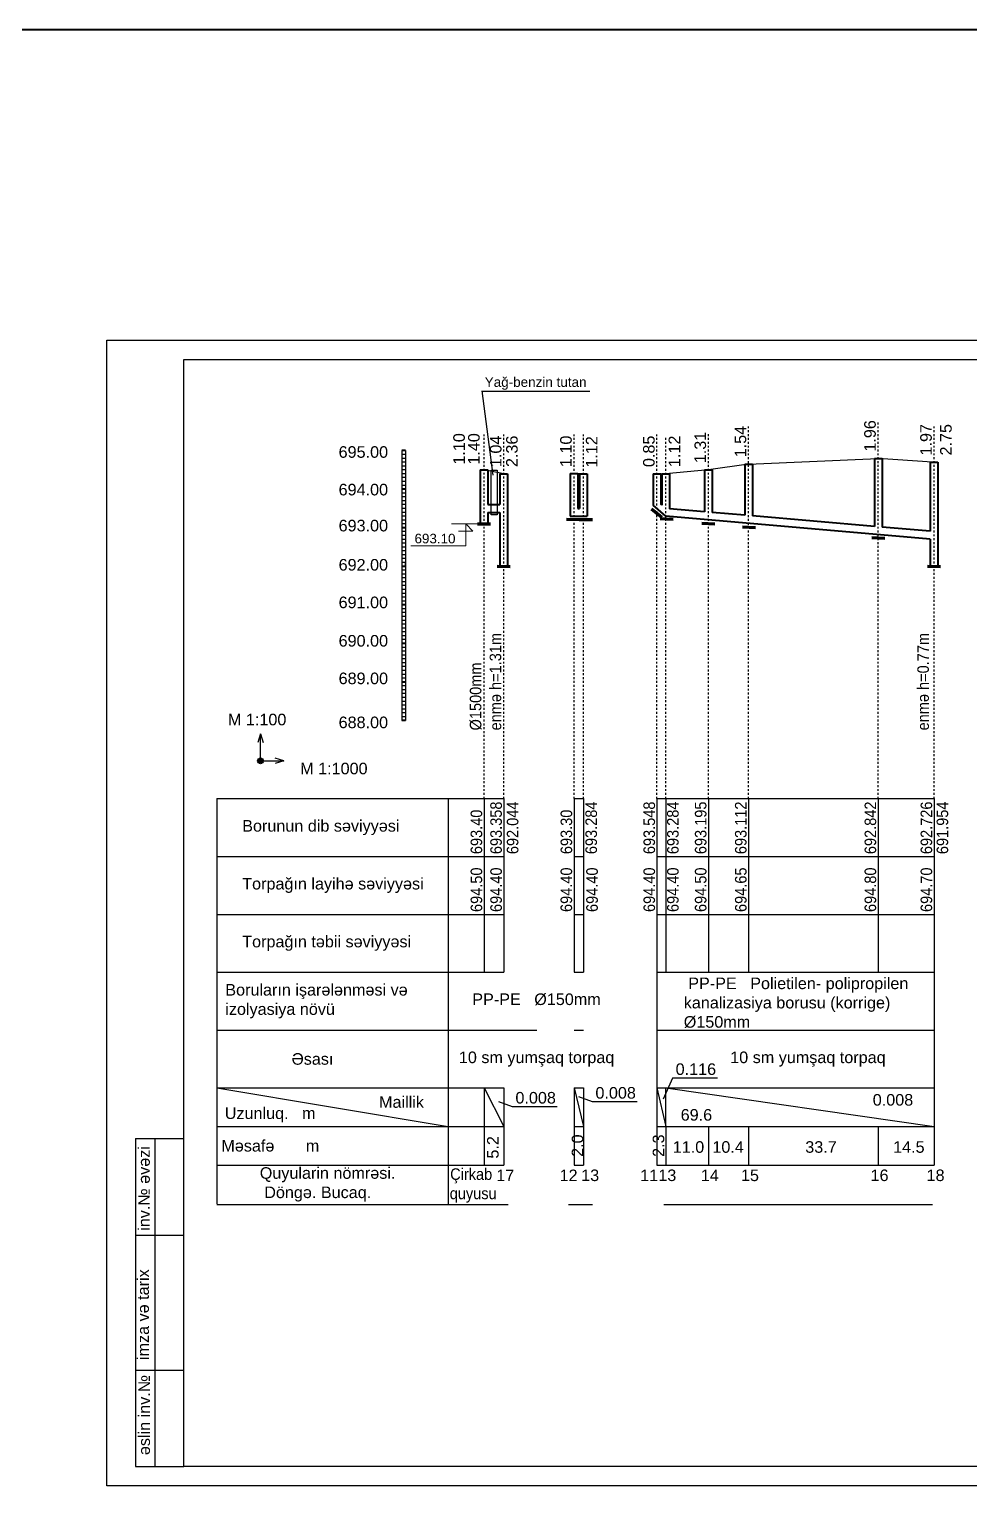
# Model space of a CAD drawing. Header units: feet. Extents: x 3381 to 684025, y 675186 to 4375940.
# Drawn here: x 682915.5 to 683159.2, y 4375556.9 to 4375940.2 of the extents above; entities that cross this region are included whole.
import ezdxf

# ---------------------------------------------------------------- set-up
doc = ezdxf.new("R2010")
doc.units = ezdxf.units.FT
doc.header["$MEASUREMENT"] = 0
doc.linetypes.add('DUZ', pattern=[0])
doc.linetypes.add('JIS_02_1.0', pattern=[2, 1, -1])
doc.layers.get('0').update_dxf_attribs({"linetype": 'CONTINUOUS'})
doc.layers.add('boru', color=7, linetype='CONTINUOUS', lineweight=40)
doc.layers.add('Lines', color=7, linetype='CONTINUOUS')
doc.styles.add('Arial-300', font='arial.ttf', dxfattribs={"height": 300})
doc.styles.add('ARİAL', font='arial.ttf')
doc.styles.get("Standard").update_dxf_attribs({"font": 'arial.ttf', "height": 2})
doc.styles.add('Times New Roman', font='times.ttf', dxfattribs={"height": 300})

msp = doc.modelspace()

# ---------------------------------------------------------------- hatches: boundary and pattern name
msp.add_hatch(color=6).paths.add_polyline_path([(682976.14874, 4375750.66831, 1), (682974.64874, 4375750.66831, 1)])

# ---------------------------------------------------------------- linework, layer by layer
for p, q in [((682935.52585, 4375859.72956, 716.5), (683335.02585, 4375859.72956, 716.5)), ((682935.52585, 4375562.72956, 716.5), (682935.52585, 4375859.72956, 716.5)), ((682955.52585, 4375854.72956, 716.5), (683330.02585, 4375854.72956, 716.5)), ((682955.52585, 4375567.72956, 716.5), (682955.52585, 4375854.72956, 716.5)), ((683028.22694, 4375680.87344, 716.5), (683047.02694, 4375680.87344, 716.5)), ((683082.21483, 4375668.41354), (683079.75998, 4375662.9509)), ((683093.84483, 4375668.41354), (683082.21483, 4375668.41354)), ((683033.36134, 4375665.87344, 716.5), (683038.46134, 4375655.87344, 716.5)), ((683056.67296, 4375665.87344, 716.5), (683059.10927, 4375655.87344, 716.5)), ((683061.42327, 4375662.27654), (683057.89519, 4375663.57305)), ((683078.16715, 4375665.87344, 716.5), (683080.46715, 4375655.87344, 716.5)), ((683080.46715, 4375655.87344, 716.5), (683080.46715, 4375665.87344, 716.5)), ((683080.46715, 4375665.87344, 716.5), (683150.02018, 4375655.87344, 716.5)), ((683040.68486, 4375661.00005), (683037.15679, 4375662.29656)), ((683052.31485, 4375661.00005), (683040.68486, 4375661.00005)), ((683073.05326, 4375662.27654), (683061.42327, 4375662.27654)), ((682964.08283, 4375655.87344, 716.5), (683038.46134, 4375655.87344, 716.5)), ((683056.67296, 4375655.87344, 716.5), (683059.10927, 4375655.87344, 716.5)), ((683078.16715, 4375655.87344, 716.5), (683150.02018, 4375655.87344, 716.5)), ((682943.01335, 4375652.72956, 716.5), (682943.01335, 4375567.72956, 716.5)), ((682943.01335, 4375652.72956, 716.5), (682955.51335, 4375652.72956, 716.5)), ((682943.01335, 4375652.72956, 716.5), (682955.51335, 4375652.72956, 716.5)), ((682943.01335, 4375652.72956, 716.5), (682955.51335, 4375652.72956, 716.5)), ((682943.01335, 4375652.72956, 716.5), (682955.51335, 4375652.72956, 716.5)), ((682948.01335, 4375652.72956, 716.5), (682948.01335, 4375567.72956, 716.5)), ((682943.01334, 4375627.72956, 716.5), (682955.51334, 4375627.72956, 716.5)), ((682943.01335, 4375592.72956, 716.5), (682955.51335, 4375592.72956, 716.5)), ((682943.02585, 4375567.72956, 716.5), (682955.52585, 4375567.72956, 716.5)), ((683330.02585, 4375567.72956, 716.5), (682955.52585, 4375567.72956, 716.5)), ((683335.02585, 4375562.72956, 716.5), (682935.52585, 4375562.72956, 716.5))]:
    msp.add_line(p, q)
at = {"color": 6}
for p, q in [((683032.88361, 4375846.54125), (683060.79479, 4375846.54125)), ((683035.70077, 4375824.72821, 931.18466), (683032.89966, 4375846.55185, -0.30634)), ((682975.39874, 4375757.66831, 716.5), (682974.69874, 4375755.46831, 716.5)), ((682975.39874, 4375750.66831, 716.5), (682975.39874, 4375757.66831, 716.5)), ((682975.39874, 4375757.66831, 716.5), (682976.09874, 4375755.46831, 716.5)), ((682975.39874, 4375750.66831, 716.5), (682981.39874, 4375750.66831, 716.5)), ((682981.39874, 4375750.66831, 716.5), (682979.19874, 4375751.36831, 716.5)), ((682981.39874, 4375750.66831, 716.5), (682979.19874, 4375749.96831, 716.5))]:
    msp.add_line(p, q, dxfattribs=at)
at = {"linetype": 'JIS_02_1.0', "ltscale": 0.5}
for p, q in [((683101.89721, 4375740.87344, 716.5), (683101.89721, 4375837.53348, 716.5)), ((683135.49721, 4375740.87344, 716.5), (683135.49721, 4375838.64497, 716.5)), ((683150.02018, 4375740.87344, 716.5), (683150.02018, 4375837.64497, 716.5)), ((683033.36134, 4375740.87344, 716.5), (683033.36134, 4375835.27158, 716.5)), ((683038.46134, 4375740.87344, 716.5), (683038.46134, 4375835.27158, 716.5)), ((683056.67296, 4375740.87344, 716.5), (683056.67296, 4375835.27158, 716.5)), ((683059.10927, 4375740.87344, 716.5), (683059.10927, 4375835.27158, 716.5)), ((683078.16715, 4375740.87344, 716.5), (683078.16715, 4375835.27158, 716.5)), ((683080.46715, 4375740.87344, 716.5), (683080.46715, 4375834.64497, 716.5)), ((683091.49721, 4375740.87344, 716.5), (683091.49721, 4375835.64497, 716.5))]:
    msp.add_line(p, q, dxfattribs=at)
at = {"ltscale": 100}
for p, q in [((683011.99058, 4375831.09039, 716.5), (683011.99058, 4375761.09039, 716.5)), ((683012.99058, 4375831.09039, 716.5), (683012.99058, 4375761.09039, 716.5)), ((682964.08283, 4375740.87344, 716.5), (682964.08283, 4375635.87344, 716.5)), ((682964.08283, 4375740.87344, 716.5), (683038.46134, 4375740.87344, 716.5)), ((683024.08283, 4375740.87344, 716.5), (683024.08283, 4375635.87344, 716.5)), ((683033.36134, 4375740.87344, 716.5), (683033.36134, 4375695.87344, 716.5)), ((683038.46134, 4375740.87344, 716.5), (683038.46134, 4375695.87344, 716.5)), ((683056.67296, 4375740.87344, 716.5), (683056.67296, 4375695.87344, 716.5)), ((683056.67296, 4375740.87344, 716.5), (683059.10927, 4375740.87344, 716.5)), ((683059.10927, 4375740.87344, 716.5), (683059.10927, 4375695.87344, 716.5)), ((683078.16715, 4375740.87344, 716.5), (683078.16715, 4375655.87344, 716.5)), ((683078.16715, 4375740.87344, 716.5), (683150.02018, 4375740.87344, 716.5)), ((683080.46715, 4375740.87344, 716.5), (683080.46715, 4375695.87344, 716.5)), ((683091.49721, 4375740.87344, 716.5), (683091.49721, 4375695.87344, 716.5)), ((683101.89721, 4375740.87344, 716.5), (683101.89721, 4375695.87344, 716.5)), ((683135.49721, 4375740.87344, 716.5), (683135.49721, 4375695.87344, 716.5)), ((683150.02018, 4375740.87344, 716.5), (683150.02018, 4375655.87344, 716.5)), ((682964.08283, 4375725.87344, 716.5), (683038.46134, 4375725.87344, 716.5)), ((683056.67296, 4375725.87344, 716.5), (683059.10927, 4375725.87344, 716.5)), ((683078.37886, 4375725.87344, 716.5), (683150.02018, 4375725.87344, 716.5)), ((682964.08283, 4375710.87344, 716.5), (683038.46134, 4375710.87344, 716.5)), ((683056.67296, 4375710.87344, 716.5), (683059.10927, 4375710.87344, 716.5)), ((683078.37886, 4375710.87344, 716.5), (683150.02018, 4375710.87344, 716.5)), ((682964.08283, 4375695.87344, 716.5), (683038.46134, 4375695.87344, 716.5)), ((683056.67296, 4375695.87344, 716.5), (683059.10927, 4375695.87344, 716.5)), ((683078.16715, 4375695.87344, 716.5), (683150.02018, 4375695.87344, 716.5)), ((682964.08283, 4375680.87344, 716.5), (683038.46134, 4375680.87344, 716.5)), ((683056.67296, 4375680.87344, 716.5), (683059.10927, 4375680.87344, 716.5)), ((683078.16715, 4375680.87344, 716.5), (683150.02018, 4375680.87344, 716.5)), ((682964.08283, 4375665.87344, 716.5), (683024.08283, 4375655.87344, 716.5)), ((682964.08283, 4375665.87344, 716.5), (683038.46134, 4375665.87344, 716.5)), ((683033.36134, 4375665.87344, 716.5), (683033.36134, 4375655.87344, 716.5)), ((683038.46134, 4375665.87344, 716.5), (683038.46134, 4375655.87344, 716.5)), ((683056.67296, 4375665.87344, 716.5), (683059.10927, 4375665.87344, 716.5)), ((683056.67296, 4375665.87344, 716.5), (683056.67296, 4375655.87344, 716.5)), ((683059.10927, 4375665.87344, 716.5), (683059.10927, 4375655.87344, 716.5)), ((683078.16715, 4375665.87344, 716.5), (683150.02018, 4375665.87344, 716.5)), ((683033.36134, 4375655.87344, 716.5), (683033.36134, 4375645.87344, 716.5)), ((683038.46134, 4375655.87344, 716.5), (683038.46134, 4375645.87344, 716.5)), ((683056.67296, 4375655.87344, 716.5), (683056.67296, 4375645.87344, 716.5)), ((683059.10927, 4375655.87344, 716.5), (683059.10927, 4375645.87344, 716.5)), ((683078.16715, 4375655.87344, 716.5), (683078.16715, 4375645.87344, 716.5)), ((683080.46715, 4375655.87344, 716.5), (683080.46715, 4375645.87344, 716.5)), ((683091.49721, 4375655.87344, 716.5), (683091.49721, 4375645.87344, 716.5)), ((683101.89721, 4375655.87344, 716.5), (683101.89721, 4375645.87344, 716.5)), ((683135.49721, 4375655.87344, 716.5), (683135.49721, 4375645.87344, 716.5)), ((683150.02018, 4375655.87344, 716.5), (683150.02018, 4375645.87344, 716.5)), ((682964.08283, 4375645.87344, 716.5), (683038.46554, 4375645.87344, 716.5)), ((683056.67296, 4375645.87344, 716.5), (683059.10927, 4375645.87344, 716.5)), ((683078.16715, 4375645.87344, 716.5), (683150.02018, 4375645.87344, 716.5)), ((682964.08283, 4375635.70286, 716.5), (683039.60698, 4375635.70286, 716.5)), ((683055.24217, 4375635.70286, 716.5), (683061.46242, 4375635.70286, 716.5)), ((683079.99471, 4375635.70286, 716.5), (683149.61047, 4375635.70286, 716.5))]:
    msp.add_line(p, q, dxfattribs=at)
at = {"color": 1, "lineweight": 40, "ltscale": 100}
for p, q in [((683012.99058, 4375831.09039, 716.5), (683011.99058, 4375831.09039, 716.5)), ((683012.99058, 4375821.09039, 716.5), (683011.99058, 4375821.09039, 716.5)), ((683012.99058, 4375811.09039, 716.5), (683011.99058, 4375811.09039, 716.5)), ((683012.99058, 4375801.09039, 716.5), (683011.99058, 4375801.09039, 716.5)), ((683012.99058, 4375791.09039, 716.5), (683011.99058, 4375791.09039, 716.5)), ((683012.99058, 4375781.09039, 716.5), (683011.99058, 4375781.09039, 716.5)), ((683012.99058, 4375771.09039, 716.5), (683011.99058, 4375771.09039, 716.5)), ((683012.99058, 4375761.09039, 716.5), (683011.99058, 4375761.09039, 716.5))]:
    msp.add_line(p, q, dxfattribs=at)
at = {"color": 2, "ltscale": 100}
for p, q in [((683012.99058, 4375830.09039, 716.5), (683011.99058, 4375830.09039, 716.5)), ((683012.99058, 4375829.09039, 716.5), (683011.99058, 4375829.09039, 716.5)), ((683012.99058, 4375828.09039, 716.5), (683011.99058, 4375828.09039, 716.5)), ((683012.99058, 4375827.09039, 716.5), (683011.99058, 4375827.09039, 716.5)), ((683012.99058, 4375825.09039, 716.5), (683011.99058, 4375825.09039, 716.5)), ((683012.99058, 4375824.09039, 716.5), (683011.99058, 4375824.09039, 716.5)), ((683012.99058, 4375823.09039, 716.5), (683011.99058, 4375823.09039, 716.5)), ((683012.99058, 4375822.09039, 716.5), (683011.99058, 4375822.09039, 716.5)), ((683012.99058, 4375820.09039, 716.5), (683011.99058, 4375820.09039, 716.5)), ((683012.99058, 4375819.09039, 716.5), (683011.99058, 4375819.09039, 716.5)), ((683012.99058, 4375818.09039, 716.5), (683011.99058, 4375818.09039, 716.5)), ((683012.99058, 4375817.09039, 716.5), (683011.99058, 4375817.09039, 716.5)), ((683012.99058, 4375815.09039, 716.5), (683011.99058, 4375815.09039, 716.5)), ((683012.99058, 4375814.09039, 716.5), (683011.99058, 4375814.09039, 716.5)), ((683012.99058, 4375813.09039, 716.5), (683011.99058, 4375813.09039, 716.5)), ((683012.99058, 4375812.09039, 716.5), (683011.99058, 4375812.09039, 716.5)), ((683012.99058, 4375810.09039, 716.5), (683011.99058, 4375810.09039, 716.5)), ((683012.99058, 4375809.09039, 716.5), (683011.99058, 4375809.09039, 716.5)), ((683012.99058, 4375808.09039, 716.5), (683011.99058, 4375808.09039, 716.5)), ((683012.99058, 4375807.09039, 716.5), (683011.99058, 4375807.09039, 716.5)), ((683012.99058, 4375805.09039, 716.5), (683011.99058, 4375805.09039, 716.5)), ((683012.99058, 4375804.09039, 716.5), (683011.99058, 4375804.09039, 716.5)), ((683012.99058, 4375803.09039, 716.5), (683011.99058, 4375803.09039, 716.5)), ((683012.99058, 4375802.09039, 716.5), (683011.99058, 4375802.09039, 716.5)), ((683012.99058, 4375800.09039, 716.5), (683011.99058, 4375800.09039, 716.5)), ((683012.99058, 4375799.09039, 716.5), (683011.99058, 4375799.09039, 716.5)), ((683012.99058, 4375798.09039, 716.5), (683011.99058, 4375798.09039, 716.5)), ((683012.99058, 4375797.09039, 716.5), (683011.99058, 4375797.09039, 716.5)), ((683012.99058, 4375795.09039, 716.5), (683011.99058, 4375795.09039, 716.5)), ((683012.99058, 4375794.09039, 716.5), (683011.99058, 4375794.09039, 716.5)), ((683012.99058, 4375793.09039, 716.5), (683011.99058, 4375793.09039, 716.5)), ((683012.99058, 4375792.09039, 716.5), (683011.99058, 4375792.09039, 716.5)), ((683012.99058, 4375790.09039, 716.5), (683011.99058, 4375790.09039, 716.5)), ((683012.99058, 4375789.09039, 716.5), (683011.99058, 4375789.09039, 716.5)), ((683012.99058, 4375788.09039, 716.5), (683011.99058, 4375788.09039, 716.5)), ((683012.99058, 4375787.09039, 716.5), (683011.99058, 4375787.09039, 716.5)), ((683012.99058, 4375785.09039, 716.5), (683011.99058, 4375785.09039, 716.5)), ((683012.99058, 4375784.09039, 716.5), (683011.99058, 4375784.09039, 716.5)), ((683012.99058, 4375783.09039, 716.5), (683011.99058, 4375783.09039, 716.5)), ((683012.99058, 4375782.09039, 716.5), (683011.99058, 4375782.09039, 716.5)), ((683012.99058, 4375780.09039, 716.5), (683011.99058, 4375780.09039, 716.5)), ((683012.99058, 4375779.09039, 716.5), (683011.99058, 4375779.09039, 716.5)), ((683012.99058, 4375778.09039, 716.5), (683011.99058, 4375778.09039, 716.5)), ((683012.99058, 4375777.09039, 716.5), (683011.99058, 4375777.09039, 716.5)), ((683012.99058, 4375775.09039, 716.5), (683011.99058, 4375775.09039, 716.5)), ((683012.99058, 4375774.09039, 716.5), (683011.99058, 4375774.09039, 716.5)), ((683012.99058, 4375773.09039, 716.5), (683011.99058, 4375773.09039, 716.5)), ((683012.99058, 4375772.09039, 716.5), (683011.99058, 4375772.09039, 716.5)), ((683012.99058, 4375770.09039, 716.5), (683011.99058, 4375770.09039, 716.5)), ((683012.99058, 4375769.09039, 716.5), (683011.99058, 4375769.09039, 716.5)), ((683012.99058, 4375768.09039, 716.5), (683011.99058, 4375768.09039, 716.5)), ((683012.99058, 4375767.09039, 716.5), (683011.99058, 4375767.09039, 716.5)), ((683012.99058, 4375765.09039, 716.5), (683011.99058, 4375765.09039, 716.5)), ((683012.99058, 4375764.09039, 716.5), (683011.99058, 4375764.09039, 716.5)), ((683012.99058, 4375763.09039, 716.5), (683011.99058, 4375763.09039, 716.5)), ((683012.99058, 4375762.09039, 716.5), (683011.99058, 4375762.09039, 716.5))]:
    msp.add_line(p, q, dxfattribs=at)
at = {"color": 14, "linetype": 'DUZ', "lineweight": 30}
for p, q in [((683101.9185, 4375827.61176), (683135.49721, 4375829.09039, 716.5)), ((683149.49721, 4375828.09039, 716.5), (683135.49721, 4375829.09039, 716.5)), ((683038.46134, 4375825.09039, 716.5), (683033.36134, 4375826.09039, 716.5)), ((683059.10927, 4375825.09039, 716.5), (683056.67296, 4375825.17664, 716.5)), ((683078.16715, 4375825.09039, 716.5), (683080.46715, 4375825.09039, 716.5)), ((683091.49721, 4375826.09039, 716.5), (683080.46715, 4375825.09039, 716.5)), ((683101.9185, 4375827.61176), (683091.49721, 4375826.09039, 716.5))]:
    msp.add_line(p, q, dxfattribs=at)
at = {"color": 3, "ltscale": 100}
for p, q in [((683012.99058, 4375826.09039, 716.5), (683011.99058, 4375826.09039, 716.5)), ((683012.99058, 4375816.09039, 716.5), (683011.99058, 4375816.09039, 716.5)), ((683012.99058, 4375806.09039, 716.5), (683011.99058, 4375806.09039, 716.5)), ((683012.99058, 4375796.09039, 716.5), (683011.99058, 4375796.09039, 716.5)), ((683012.99058, 4375786.09039, 716.5), (683011.99058, 4375786.09039, 716.5)), ((683012.99058, 4375776.09039, 716.5), (683011.99058, 4375776.09039, 716.5)), ((683012.99058, 4375766.09039, 716.5), (683011.99058, 4375766.09039, 716.5))]:
    msp.add_line(p, q, dxfattribs=at)
at = {"color": 0, "lineweight": 70}
for p, q in [((683054.68193, 4375813.29032), (683058.04574, 4375813.26099)), ((683058.06706, 4375813.23044), (683061.43086, 4375813.20111)), ((683076.78226, 4375815.97265, 716.5), (683079.40717, 4375813.86887, 716.5)), ((683079.02986, 4375813.47543, 716.5), (683082.38858, 4375813.28822, 716.5)), ((683031.66486, 4375812.10437, 716.5), (683035.02867, 4375812.07504, 716.5)), ((683089.81968, 4375812.27635, 716.5), (683093.1784, 4375812.08914, 716.5)), ((683100.32788, 4375811.35119, 716.5), (683103.6866, 4375811.16398, 716.5)), ((683133.85, 4375808.56905, 716.5), (683137.20872, 4375808.38184, 716.5)), ((683036.77944, 4375801.10505, 716.5), (683040.14324, 4375801.07573, 716.5)), ((683148.33827, 4375801.10505, 716.5), (683151.70208, 4375801.07573, 716.5))]:
    msp.add_line(p, q, dxfattribs=at)
at = {"lineweight": 9}
for p, q in [((683033.36134, 4375812.08958, 716.5), (683024.86451, 4375812.08958, 716.5)), ((683030.43634, 4375810.23577, 716.5), (683026.72174, 4375810.23577, 716.5)), ((683028.58253, 4375812.08958, 716.5), (683028.58253, 4375806.43958, 716.5)), ((683028.58253, 4375812.08958, 716.5), (683030.43634, 4375810.23577, 716.5)), ((683028.58253, 4375806.43958, 716.5), (683014.3684, 4375806.43958, 716.5))]:
    msp.add_line(p, q, dxfattribs=at)
at = {"color": 1, "ltscale": 100}
for p, q in [((683012.99058, 4375791.09039, 716.5), (683011.99058, 4375791.09039, 716.5)), ((683012.99058, 4375781.09039, 716.5), (683011.99058, 4375781.09039, 716.5)), ((683012.99058, 4375771.09039, 716.5), (683011.99058, 4375771.09039, 716.5)), ((683012.99058, 4375761.09039, 716.5), (683011.99058, 4375761.09039, 716.5))]:
    msp.add_line(p, q, dxfattribs=at)
at = {"color": 4, "lineweight": 40}
msp.add_lwpolyline([(681221.81989, 4375940.241), (684025.06953, 4375940.241), (684025.06953, 4375354.8831), (681221.81989, 4375354.8831)], close=True, dxfattribs=at)
at = {"color": 7, "elevation": 716.5}
for points in [[(682935.52585, 4375859.72956), (683355.52585, 4375859.72956), (683355.52585, 4375562.72956), (682935.52585, 4375562.72956)], [(682955.52585, 4375854.72956), (683350.52585, 4375854.72956), (683350.52585, 4375567.72956), (682955.52585, 4375567.72956)]]:
    msp.add_lwpolyline(points, close=True, dxfattribs=at)
msp.add_lwpolyline([(683035.1651, 4375826.0689), (683036.7275, 4375826.0689), (683036.7275, 4375814.43467), (683035.1651, 4375814.43467)], close=True)
at = {"elevation": 716.5}
msp.add_lwpolyline([(683012.99058, 4375801.09039), (683012.99058, 4375802.09039), (683012.99058, 4375801.59039)], dxfattribs=at)
at = {"color": 6}
msp.add_circle((682975.39874, 4375750.66831, 716.5), 0.75, dxfattribs=at)
at = {"layer": 'boru'}
for p, q in [((683134.52894, 4375829.09179, 717.17706), (683136.52894, 4375829.09179, 717.17706)), ((683134.52894, 4375829.09179, 717.17706), (683134.52894, 4375811.42674, 717.17706)), ((683136.52894, 4375829.09179, 717.17706), (683136.52894, 4375811.25421, 717.17706)), ((683149.02018, 4375828.09039, 716.5), (683151.02018, 4375828.09039, 716.5)), ((683149.02018, 4375828.09039, 716.5), (683149.02018, 4375810.17665, 716.5)), ((683151.02018, 4375828.09039, 716.5), (683151.02018, 4375801.08167, 716.5)), ((683032.36134, 4375826.09039, 716.5), (683034.36134, 4375826.09039, 716.5)), ((683032.36134, 4375826.09039, 716.5), (683032.36134, 4375812.14531, 716.5)), ((683034.36134, 4375826.09039, 716.5), (683034.36134, 4375817.09039, 716.5)), ((683037.46134, 4375825.09039, 716.5), (683039.46134, 4375825.09039, 716.5)), ((683037.46134, 4375825.09039, 716.5), (683037.46134, 4375817.09039, 716.5)), ((683039.46134, 4375825.09039, 716.5), (683039.46134, 4375801.09039, 716.5)), ((683055.67296, 4375825.17664, 716.5), (683057.67296, 4375825.17664, 716.5)), ((683055.67296, 4375825.17664, 716.5), (683055.67296, 4375814.09039, 716.5)), ((683057.67296, 4375825.17664, 716.5), (683057.67296, 4375816.09039, 716.5)), ((683058.10927, 4375825.09039, 716.5), (683060.10927, 4375825.09039, 716.5)), ((683058.10927, 4375825.09039, 716.5), (683058.10927, 4375816.09039, 716.5)), ((683060.10927, 4375825.09039, 716.5), (683060.10927, 4375814.09039, 716.5)), ((683077.16715, 4375825.09039, 716.5), (683079.16715, 4375825.09039, 716.5)), ((683077.16715, 4375825.09039, 716.5), (683077.16715, 4375816.95995, 716.5)), ((683079.16715, 4375825.09039, 716.5), (683079.16715, 4375817.22082, 716.5)), ((683079.46715, 4375825.09039, 716.5), (683081.46715, 4375825.09039, 716.5)), ((683079.46715, 4375825.09039, 716.5), (683079.46715, 4375816.95995, 716.5)), ((683081.46715, 4375825.09039, 716.5), (683081.46715, 4375816.00412, 716.5)), ((683090.49721, 4375826.09039, 716.5), (683092.49721, 4375826.09039, 716.5)), ((683090.49721, 4375826.09039, 716.5), (683090.49721, 4375815.22514, 716.5)), ((683092.49721, 4375826.09039, 716.5), (683092.49721, 4375815.05261, 716.5)), ((683100.9185, 4375827.61176), (683102.9185, 4375827.61176)), ((683100.9185, 4375827.61176), (683100.9185, 4375814.32615)), ((683102.9185, 4375827.61176), (683102.9185, 4375814.15362)), ((683034.36134, 4375815.09039, 716.5), (683034.36134, 4375812.09039, 716.5)), ((683037.46134, 4375815.09039, 716.5), (683037.46134, 4375801.09039, 716.5)), ((683149.02018, 4375808.17665, 716.5), (683149.02018, 4375801.09911, 716.5))]:
    msp.add_line(p, q, dxfattribs=at)
at = {"layer": 'boru', "lineweight": 40}
for p, q in [((683034.36134, 4375817.09039, 716.5), (683037.46134, 4375817.09039, 716.5)), ((683080.46715, 4375814.09039, 716.5), (683077.16715, 4375816.95995, 716.5)), ((683079.46715, 4375816.95995, 716.5), (683079.16715, 4375817.22082, 716.5)), ((683034.36134, 4375815.09039, 716.5), (683037.46134, 4375815.09039, 716.5)), ((683055.67296, 4375814.09039, 716.5), (683060.10927, 4375814.09039, 716.5)), ((683057.67296, 4375816.09039, 716.5), (683058.10927, 4375816.09039, 716.5)), ((683149.02018, 4375808.17665, 716.5), (683080.46715, 4375814.09039, 716.5)), ((683090.49721, 4375815.22514, 716.5), (683081.46715, 4375816.00412, 716.5)), ((683100.9185, 4375814.32615, 716.5), (683092.49721, 4375815.05261, 716.5)), ((683134.52894, 4375811.42674, 716.5), (683102.9185, 4375814.15362, 716.5)), ((683149.02018, 4375810.17665, 716.5), (683136.52894, 4375811.25421, 716.5))]:
    msp.add_line(p, q, dxfattribs=at)
at = {"layer": 'Lines', "linetype": 'ByBlock'}
msp.add_line((682943.42445, 4375652.72956, 716.5), (682955.51335, 4375652.72956, 716.5), dxfattribs=at)
msp.add_line((682943.42445, 4375652.72956, 716.5), (682955.51335, 4375652.72956, 716.5), dxfattribs=at)

# ---------------------------------------------------------------- texts
at = {"color": 6, "ltscale": 0.5, "insert": (683033.51537, 4375850.11661, -43.29389), "char_height": 2.5, "width": 46.941555, "attachment_point": 1}
msp.add_mtext('{\\fArial|b0|i0|c238|p34;Yağ-benzin tutan}', dxfattribs=at)
at = {"char_height": 3, "attachment_point": 4, "rotation": 90}
for s, insert, style in [('{\\fArial|b0|i0|c238|p34;1.31}', (683089.42178, 4375827.82983, 716.5), 'Arial-300'), ('{\\fArial|b0|i0|c238|p34;1.54}', (683099.84307, 4375829.3512), 'Arial-300'), ('{\\fArial|b0|i0|c238|p34;1.96}', (683133.42178, 4375830.82983, 716.5), 'Arial-300'), ('{\\fArial|b0|i0|c238|p34;1.97}', (683147.94475, 4375829.82983, 716.5), 'Arial-300'), ('{\\fArial|b0|i0|c238|p34;2.75}', (683153.10227, 4375829.82983, 716.5), 'Arial-300'), ('{\\fArial|b0|i0|c238|p34;1.10}', (683026.88612, 4375827.45643, 1433), 'Arial-300'), ('{\\fArial|b0|i0|c238|p34;1.40}', (683030.73034, 4375827.45643, 716.5), 'Arial-300'), ('{\\fArial|b0|i0|c238|p34;1.04}', (683036.38591, 4375826.82983, 716.5), 'Arial-300'), ('{\\fArial|b0|i0|c238|p34;2.36}', (683040.58576, 4375826.82983, 716.5), 'Arial-300'), ('{\\fArial|b0|i0|c238|p34;1.10}', (683054.59753, 4375826.82983, 716.5), 'Arial-300'), ('{\\fArial|b0|i0|c238|p34;1.12}', (683061.24308, 4375826.68081, 716.5), 'Arial-300'), ('0.{\\fArial|b0|i0|c238|p34;85}', (683076.09172, 4375826.82983, 716.5), 'Arial-300'), ('{\\fArial|b0|i0|c238|p34;1.12}', (683082.69329, 4375826.82983, 716.5), 'Arial-300'), ('{\\fArial|b0|i0|c238|p34;\\W0.9;enmə h=1.31m}', (683036.31779, 4375758.55669, 716.5), 'Arial-300'), ('{\\fArial|b0|i0|c238|p34;\\W0.9;enmə h=0.77m}', (683147.19579, 4375758.55669, 716.5), 'Arial-300'), ('{\\fArial|b0|i0|c238|p34;\\W0.9;%%C1500mm}', (683031.20888, 4375758.55669, 716.5), 'Arial-300'), ('{\\fArial|b0|i0|c238|p34;\\W0.9;693.358}', (683036.48715, 4375726.48872, 716.5), 'Arial-300'), ('{\\fArial|b0|i0|c238|p34;\\W0.9;692.044}', (683040.7655, 4375726.48872, 716.5), 'Arial-300'), ('{\\fArial|b0|i0|c238|p34;\\W0.9;693.284}', (683061.14678, 4375726.48872, 716.5), 'Arial-300'), ('{\\fArial|b0|i0|c238|p34;\\W0.9;693.548}', (683076.19296, 4375726.48872, 716.5), 'Arial-300'), ('{\\fArial|b0|i0|c238|p34;\\W0.9;693.284}', (683082.31508, 4375726.48872, 716.5), 'Arial-300'), ('{\\fArial|b0|i0|c238|p34;\\W0.9;693.195}', (683089.52302, 4375726.48872, 716.5), 'Arial-300'), ('{\\fArial|b0|i0|c238|p34;\\W0.9;693.112}', (683099.92302, 4375726.48872, 716.5), 'Arial-300'), ('{\\fArial|b0|i0|c238|p34;\\W0.9;692.842}', (683133.52302, 4375726.48872, 716.5), 'Arial-300'), ('{\\fArial|b0|i0|c238|p34;\\W0.9;692.726}', (683148.04599, 4375726.48872, 716.5), 'Arial-300'), ('{\\fArial|b0|i0|c238|p34;\\W0.9;691.954}', (683152.19745, 4375726.48872, 716.5), 'Arial-300'), ('{\\fArial|b0|i0|c238|p34;\\W0.9;693.40}', (683031.38715, 4375726.48872, 716.5), 'Arial-300'), ('{\\fArial|b0|i0|c238|p34;\\W0.9;693.30}', (683054.71048, 4375726.48872, 716.5), 'Arial-300'), ('{\\fArial|b0|i0|c238|p34;\\W0.9;694.50}', (683031.38715, 4375711.48872, 716.5), 'Arial-300'), ('{\\fArial|b0|i0|c238|p34;\\W0.9;694.40}', (683036.48715, 4375711.48872, 716.5), 'Arial-300'), ('{\\fArial|b0|i0|c238|p34;\\W0.9;694.40}', (683054.69877, 4375711.48872, 716.5), 'Arial-300'), ('{\\fArial|b0|i0|c238|p34;\\W0.9;694.40}', (683061.36298, 4375711.48872, 716.5), 'Arial-300'), ('{\\fArial|b0|i0|c238|p34;\\W0.9;694.40}', (683076.19296, 4375711.48872, 716.5), 'Arial-300'), ('{\\fArial|b0|i0|c238|p34;\\W0.9;694.40}', (683082.31508, 4375711.48872, 716.5), 'Arial-300'), ('{\\fArial|b0|i0|c238|p34;\\W0.9;694.50}', (683089.52302, 4375711.48872, 716.5), 'Arial-300'), ('{\\fArial|b0|i0|c238|p34;\\W0.9;694.65}', (683099.92302, 4375711.48872, 716.5), 'Arial-300'), ('{\\fArial|b0|i0|c238|p34;\\W0.9;694.80}', (683133.52302, 4375711.48872, 716.5), 'Arial-300'), ('{\\fArial|b0|i0|c238|p34;\\W0.9;694.70}', (683148.04599, 4375711.48872, 716.5), 'Arial-300'), (' {\\fArial|b0|i0|c238|p34;5.2}', (683035.64326, 4375646.39606), 'ARİAL'), (' {\\fArial|b0|i0|c238|p34;2.0}', (683057.59509, 4375646.83661), 'ARİAL'), (' {\\fArial|b0|i0|c238|p34;2.3}', (683078.591, 4375646.83661), 'ARİAL')]:
    msp.add_mtext(s, dxfattribs=dict(at, insert=insert, style=style))
at = {"char_height": 3, "attachment_point": 4}
for s, insert, style in [('{\\fArial|b0|i0|c238|p34;695.00}', (682995.64145, 4375830.71541, 716.5), 'Arial-300'), ('{\\fArial|b0|i0|c238|p34;694.00}', (682995.64145, 4375820.96848, 716.5), 'Arial-300'), ('{\\fArial|b0|i0|c238|p34;693.00}', (682995.64145, 4375811.63635, 716.5), 'Arial-300'), ('{\\fArial|b0|i0|c238|p34;692.00}', (682995.64145, 4375801.47467, 716.5), 'Arial-300'), ('{\\fArial|b0|i0|c238|p34;691.00}', (682995.64145, 4375791.72774, 716.5), 'Arial-300'), ('{\\fArial|b0|i0|c238|p34;690.00}', (682995.64145, 4375781.77344, 716.5), 'Arial-300'), ('{\\fArial|b0|i0|c238|p34;689.00}', (682995.64145, 4375772.02651, 716.5), 'Arial-300'), ('M 1{\\fArial|b0|i0|c238|p34;:100}', (682966.95346, 4375761.36255, 716.5), 'Arial-300'), ('{\\fArial|b0|i0|c238|p34;688.00}', (682995.64145, 4375760.62051, 716.5), 'Arial-300'), ('M 1{\\fArial|b0|i0|c238|p34;:1000}', (682985.6761, 4375748.66255, 716.5), 'Arial-300'), ('{\\fArial|b0|i0|c238|p34;Borunun dib səviyyəsi}', (682970.64793, 4375733.37344, 716.5), 'Arial-300'), ('{\\fArial|b0|i0|c238|p34;Torpağın layihə səviyyəsi}', (682970.64793, 4375718.37344, 716.5), 'Arial-300'), ('{\\fArial|b0|i0|c238|p34;Torpağın təbii səviyyəsi}', (682970.64793, 4375703.37344, 716.5), 'Arial-300'), (' Ə{\\fArial|b0|i0|c238|p34;sası}', (682982.28487, 4375673.37344, 716.5), 'Arial-300'), (' {\\fArial|b0|i0|c238|p34;0.116}', (683081.84829, 4375670.7254), 'ARİAL'), ('{\\fArial|b0|i0|c238|p34;Maillik}', (683006.12007, 4375662.21569, 716.5), 'Arial-300'), (' {\\fArial|b0|i0|c238|p34;0.008}', (683040.31832, 4375663.3119), 'ARİAL'), (' {\\fArial|b0|i0|c238|p34;0.008}', (683061.05673, 4375664.5884), 'ARİAL'), (' {\\fArial|b0|i0|c238|p34;0.008}', (683132.95134, 4375662.77119), 'ARİAL'), ('{\\fArial|b0|i0|c238|p34;Uzunluq.}   {\\fArial|b0|i0|c238|p34;m}', (682966.13221, 4375658.87386, 716.5), 'Arial-300'), (' {\\fArial|b0|i0|c238|p34;69.6}', (683083.15959, 4375658.88036), 'ARİAL'), (' {\\fArial|b0|i0|c238|p34;Məsafə} {\\fArial|b0|i0|c238|p34;    }  {\\fArial|b0|i0|c238|p34;m}', (682964.08283, 4375650.87344, 716.5), 'Arial-300'), (' {\\fArial|b0|i0|c238|p34;11.0}', (683081.10255, 4375650.55059), 'ARİAL'), (' {\\fArial|b0|i0|c238|p34;10.4}', (683091.37575, 4375650.55059), 'ARİAL'), (' {\\fArial|b0|i0|c238|p34;33.7}', (683115.45795, 4375650.55059), 'ARİAL'), (' {\\fArial|b0|i0|c238|p34;14.5}', (683138.23391, 4375650.55059), 'ARİAL'), ('{\\fArial|b0|i0|c238|p34;Quyularin nömrəsi.}\\P{\\fArial|b0|i0|c238|p34; Döngə.} {\\fArial|b0|i0|c238|p34;Bucaq.}', (682975.20001, 4375640.87344, 716.5), 'Arial-300'), (' {\\fArial|b0|i0|c238|p34;\\W0.9;Çirkab\\P quyusu}', (683023.40125, 4375640.59029), 'ARİAL'), (' {\\fArial|b0|i0|c238|p34;17}', (683035.35484, 4375643.21267, 716.5), 'ARİAL'), (' {\\fArial|b0|i0|c238|p34;12}', (683051.7763, 4375643.21267, 716.5), 'ARİAL'), (' {\\fArial|b0|i0|c238|p34;13}', (683057.3639, 4375643.21267, 716.5), 'ARİAL'), (' {\\fArial|b0|i0|c238|p34;11}', (683072.6737, 4375643.21267, 716.5), 'ARİAL'), (' {\\fArial|b0|i0|c238|p34;13}', (683077.36064, 4375643.21267, 716.5), 'ARİAL'), (' {\\fArial|b0|i0|c238|p34;14}', (683088.39071, 4375643.21267, 716.5), 'ARİAL'), (' {\\fArial|b0|i0|c238|p34;15}', (683098.79071, 4375643.21267, 716.5), 'ARİAL'), (' {\\fArial|b0|i0|c238|p34;16}', (683132.39071, 4375643.21267, 716.5), 'ARİAL'), (' {\\fArial|b0|i0|c238|p34;18}', (683146.91367, 4375643.21267, 716.5), 'ARİAL')]:
    msp.add_mtext(s, dxfattribs=dict(at, insert=insert, style=style))
at = {"lineweight": 9, "insert": (683015.32079, 4375807.01606, 716.5), "char_height": 2.486, "width": 9.04, "attachment_point": 7, "style": 'ARİAL'}
msp.add_mtext('{\\fArial|b0|i0|c238|p34;693.10}', dxfattribs=at)
at = {"char_height": 3, "attachment_point": 4, "style": 'Arial-300'}
for s, insert, width in [(' {\\fArial|b0|i0|c238|p34;PP-PE   Polietilen- polipropilen kanalizasiya borusu (korrige)  %%C150mm}', (683085.11944, 4375687.94, 716.5), 61.884691), ('{\\fArial|b0|i0|c238|p34;Boruların işarələnməsi və} {\\fArial|b0|i0|c238|p34;izolyasiya növü}', (682966.26438, 4375688.37344, 716.5), 58.8402004), (' {\\fArial|b0|i0|c238|p34;PP-PE   %%C150mm}', (683029.13355, 4375688.81592, 716.5), 136.9315997), ('{\\fArial|b0|i0|c238|p34;10 sm yumşaq torpaq}', (683026.82364, 4375673.35201, 716.5), 45.10804), ('{\\fArial|b0|i0|c238|p34;10 sm yumşaq torpaq}', (683097.16503, 4375673.35201, 716.5), 58.8402004)]:
    msp.add_mtext(s, dxfattribs=dict(at, insert=insert, width=width))
at = {"char_height": 3, "width": 39.360034, "attachment_point": 1, "rotation": 90}
for s, insert, style in [(' {\\fArial|b0|i0|c238|p34; inv.}№{\\fArial|b0|i0|c238|p34; əvəzi}', (682943.69888, 4375626.51407, 716.5), 'Arial-300'), (' {\\fArial|b0|i0|c238|p34;imza və tarix}', (682943.45917, 4375594.17908, 716.5), 'Arial-300'), ('{\\fArial|b0|i0|c0|p34; \\fArial|b0|i0|c238|p34;əslin inv.\\fArial|b0|i0|c0|p34;№}', (682943.74484, 4375569.5311, 716.5), 'Times New Roman')]:
    msp.add_mtext(s, dxfattribs=dict(at, insert=insert, style=style))

doc.saveas('drawing.dxf')
